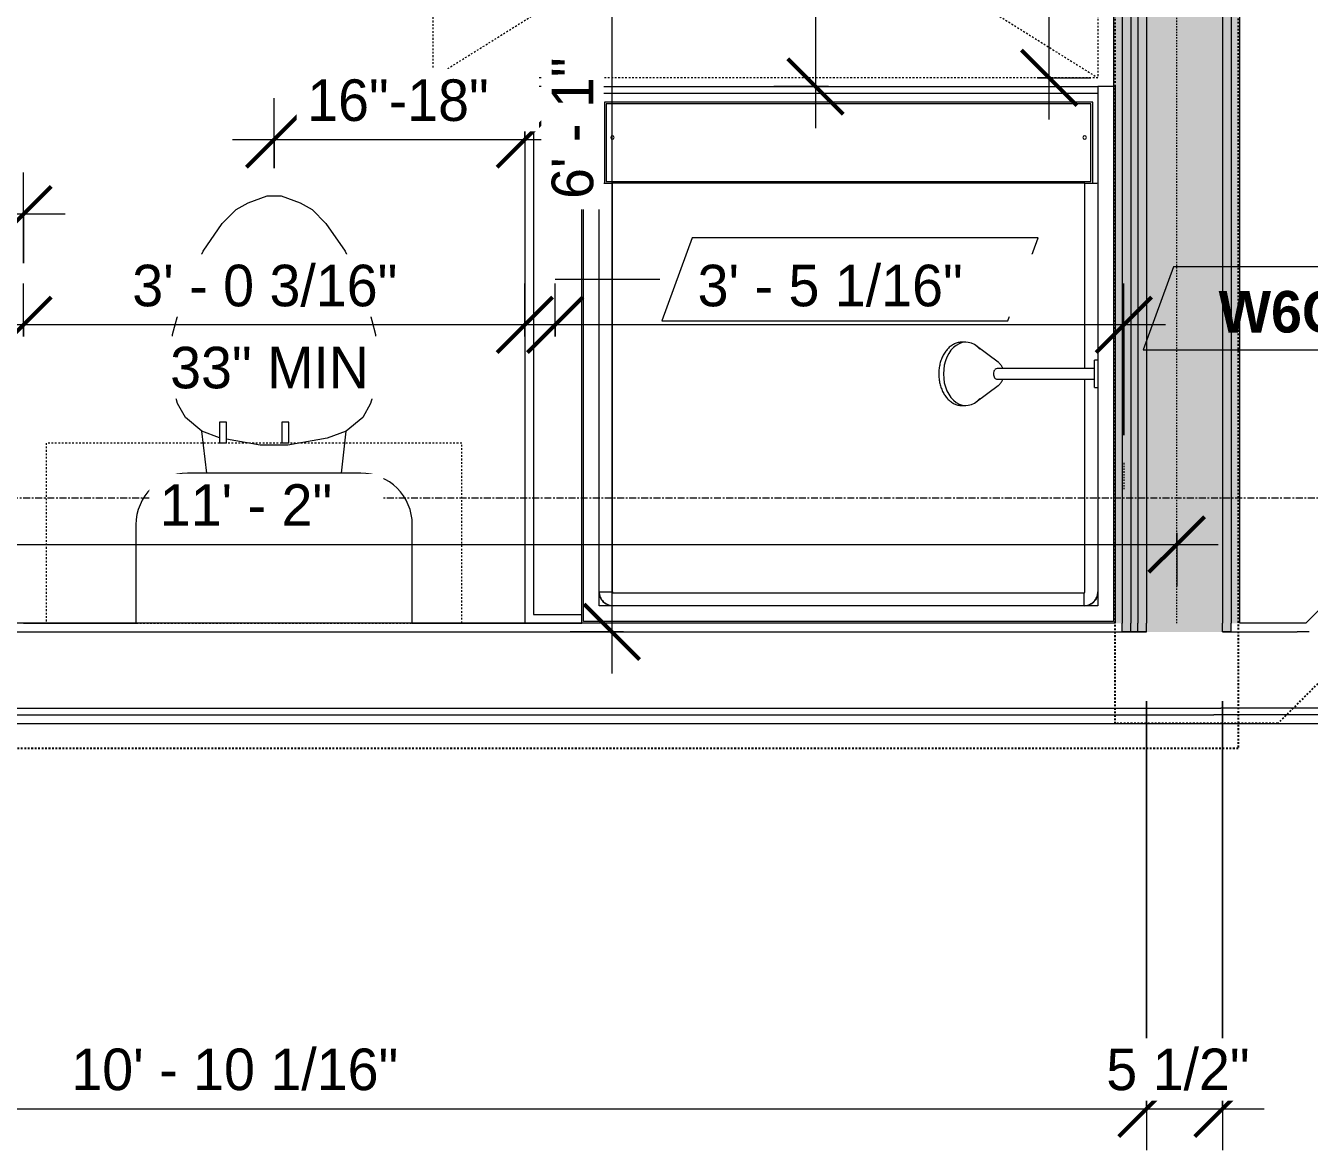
# Model space of a CAD drawing. Header units: inches. Extents: x -4058 to -1781, y 9814 to 12264.
# Drawn here: x -2596.2 to -2503.5, y 10420.1 to 10501.3 of the extents above; entities that cross this region are included whole.
import ezdxf

# ---------------------------------------------------------------- set-up
doc = ezdxf.new("R2010")
doc.units = ezdxf.units.IN
doc.header["$MEASUREMENT"] = 0
for name, pattern in [('Dash', [0.25, 0.125, -0.125]), ('Dash 3_32_', [0.1875, 0.09375, -0.09375]), ('Dash_2_', [0.25, 0.125, -0.125]), ('Grid Line 1_2_', [0.875, 0.5, -0.125, 0.125, -0.125])]:
    doc.linetypes.add(name, pattern=pattern)
for name, color, linetype, lineweight in [('0-1', 7, 'Continuous', 5), ('A-ANNO-DIMS', 211, 'Continuous', 9), ('A-ANNO-DIMS-32', 211, 'Continuous', 9), ('A-DETL-1', 90, 'Dash 3_32_', 9), ('A-FLOR-2', 192, 'Continuous', 9), ('A-GENM', 5, 'Continuous', 9), ('A-GENM-2', 147, 'Dash', 9), ('A-WALL-1', 7, 'Continuous', 9), ('A-WALL-2', 113, 'Continuous', 9), ('A-WALL-IDEN', 211, 'Continuous', 9), ('I-WALL-1', 1, 'Continuous', 18), ('I-WALL-2', 10, 'Continuous', 5), ('I-WALL-3', 7, 'Continuous', 9), ('P-SANR-FIXT', 6, 'Continuous', 9), ('Q-CASE', 31, 'Continuous', 9), ('Q-CASE-3', 31, 'Dash', 9), ('S-GRID-1', 1, 'Grid Line 1_2_', 9)]:
    doc.layers.add(name, color=color, linetype=linetype, lineweight=lineweight)
doc.layers.add('0-3', color=250, linetype='Dash_2_')
doc.styles.add('Century Gothic', font='ufonts.com_century-gothic.ttf', dxfattribs={"height": 3})
doc.styles.add('Century Gothic_B_1', font='GOTHICB.TTF', dxfattribs={"height": 3})
doc.dimstyles.new('MARKETING_DIMENSION', dxfattribs={"dimscale": 12, "dimtxt": 3.132505, "dimasz": 0.333333, "dimexe": 0.25, "dimexo": 0.166667, "dimgap": 0.041667, "dimtad": 1, "dimdec": 4, "dimrnd": 0.0625, "dimzin": 3, "dimdsep": 46, "dimlunit": 4, "dimtxsty": 'Century Gothic', "dimblk1": 'OBLIQUE', "dimblk2": 'OBLIQUE', "dimsah": 1, "dimcen": 0.09, "dimdle": 0.25, "dimazin": 0, "dimtfac": 1, "dimtdec": 4, "dimtix": 1, "dimtmove": 0, "dimatfit": 3, "dimfxl": 1, "dimtvp": 1, "dimtfill": 1, "dimfrac": 2, "dimtolj": 1, "dimtzin": 0, "dimarcsym": 2})
doc.dimstyles.new('THE_DIMENSION_STRING', dxfattribs={"dimscale": 12, "dimtxt": 3.132505, "dimasz": 0.333333, "dimexe": 0.25, "dimexo": 0.166667, "dimgap": 0.041667, "dimtad": 1, "dimdec": 4, "dimrnd": 0.0625, "dimzin": 3, "dimdsep": 46, "dimlunit": 4, "dimtxsty": 'Century Gothic', "dimblk1": 'OBLIQUE', "dimblk2": 'OBLIQUE', "dimsah": 1, "dimcen": 0.09, "dimdle": 0.25, "dimazin": 0, "dimtfac": 1, "dimtdec": 4, "dimtix": 1, "dimtmove": 0, "dimatfit": 3, "dimfxl": 1, "dimtvp": 1, "dimtfill": 1, "dimfrac": 2, "dimtolj": 1, "dimtzin": 0, "dimarcsym": 2})
doc.dimstyles.new('THE_DIMENSION_STRING_3', dxfattribs={"dimscale": 12, "dimtxt": 3.132505, "dimasz": 0.333333, "dimexe": 0.25, "dimexo": 0.166667, "dimgap": 0.041667, "dimtad": 1, "dimdec": 4, "dimrnd": 0.0625, "dimzin": 3, "dimdsep": 46, "dimlunit": 4, "dimtxsty": 'Century Gothic', "dimblk1": 'OBLIQUE', "dimblk2": 'OBLIQUE', "dimsah": 1, "dimcen": 0.09, "dimdle": 0.25, "dimazin": 0, "dimtfac": 1, "dimtdec": 4, "dimtix": 1, "dimtmove": 0, "dimatfit": 3, "dimfxl": 1, "dimtvp": 1, "dimtfill": 1, "dimfrac": 2, "dimtolj": 1, "dimtzin": 0, "dimarcsym": 2})
doc.dimstyles.new('THE_DIMENSION_STRING_4', dxfattribs={"dimscale": 12, "dimtxt": 3.132505, "dimasz": 0.333333, "dimexe": 0.25, "dimexo": 0.166667, "dimgap": 0.041667, "dimtad": 1, "dimdec": 4, "dimrnd": 0.0625, "dimzin": 3, "dimdsep": 46, "dimlunit": 4, "dimtxsty": 'Century Gothic', "dimblk1": 'OBLIQUE', "dimblk2": 'OBLIQUE', "dimsah": 1, "dimcen": 0.09, "dimdle": 0.25, "dimazin": 0, "dimtfac": 1, "dimtdec": 4, "dimtix": 1, "dimtmove": 0, "dimatfit": 3, "dimfxl": 1, "dimtvp": 1, "dimtfill": 1, "dimfrac": 2, "dimtolj": 1, "dimtzin": 0, "dimarcsym": 2})
doc.dimstyles.new('THE_DIMENSION_STRING_5', dxfattribs={"dimscale": 12, "dimtxt": 3.132505, "dimasz": 0.333333, "dimexe": 0.25, "dimexo": 0.166667, "dimgap": 0.041667, "dimtad": 1, "dimdec": 4, "dimrnd": 0.0625, "dimzin": 3, "dimdsep": 46, "dimlunit": 4, "dimtxsty": 'Century Gothic', "dimblk1": 'OBLIQUE', "dimblk2": 'OBLIQUE', "dimsah": 1, "dimcen": 0.09, "dimdle": 0.25, "dimazin": 0, "dimtfac": 1, "dimtdec": 4, "dimtix": 1, "dimtmove": 0, "dimatfit": 3, "dimfxl": 1, "dimtvp": 1, "dimtfill": 1, "dimfrac": 2, "dimtolj": 1, "dimtzin": 0, "dimarcsym": 2})

# ---------------------------------------------------------------- blocks, each defined once
blk = doc.blocks.new('CTR - 1st Phase - Common Walls_rvt-1-UNIT PLANS - 1ST FLOOR')
at = {"layer": 'I-WALL-1'}
blk.add_hatch(color=256, dxfattribs=at).paths.add_polyline_path([(-2509.186, 10458.164), (-2508.561, 10458.164), (-2508.561, 10539.602), (-2508.686, 10539.602), (-2508.686, 10578.102), (-2508.561, 10578.102), (-2508.561, 10618.852), (-2508.682, 10618.852), (-2508.682, 10678.852), (-2508.561, 10678.852), (-2508.561, 10814.489), (-2509.186, 10814.489), (-2509.186, 10463.601)], flags=0)
at = {"layer": 'I-WALL-2'}
for points in [[(-2517.561, 10458.164), (-2517.061, 10458.164), (-2517.061, 10814.489), (-2517.686, 10814.489), (-2517.686, 10496.914), (-2517.561, 10496.914), (-2517.561, 10458.286)], [(-2517.061, 10457.539), (-2516.436, 10457.539), (-2516.436, 10814.489), (-2517.061, 10814.489), (-2517.061, 10458.164)], [(-2515.936, 10457.539), (-2515.936, 10814.489), (-2516.436, 10814.489), (-2516.436, 10457.539)], [(-2515.311, 10457.539), (-2515.311, 10814.489), (-2515.936, 10814.489), (-2515.936, 10457.539)], [(-2515.311, 10457.539), (-2509.811, 10457.539), (-2509.811, 10814.489), (-2515.311, 10814.489), (-2515.311, 10458.164)], [(-2509.811, 10457.539), (-2509.186, 10457.539), (-2509.186, 10814.489), (-2509.811, 10814.489), (-2509.811, 10458.164)]]:
    blk.add_hatch(color=256, dxfattribs=at).paths.add_polyline_path(points, flags=0)
at = {"layer": 'A-WALL-1'}
for p, q in [((-2517.061, 10814.489), (-2517.061, 10458.164)), ((-2516.436, 10814.489), (-2516.436, 10458.164)), ((-2515.936, 10814.489), (-2515.936, 10458.164)), ((-2515.311, 10814.489), (-2515.311, 10458.164)), ((-2509.811, 10814.489), (-2509.811, 10458.164)), ((-2509.186, 10814.489), (-2509.186, 10458.164)), ((-2644.749, 10457.539), (-2517.061, 10457.539)), ((-2517.061, 10457.539), (-2517.061, 10458.164)), ((-2516.436, 10457.539), (-2517.061, 10457.539)), ((-2517.061, 10457.539), (-2516.436, 10457.539)), ((-2516.436, 10457.539), (-2516.436, 10458.164)), ((-2515.936, 10457.539), (-2516.436, 10457.539)), ((-2516.436, 10457.539), (-2515.936, 10457.539)), ((-2515.936, 10457.539), (-2515.936, 10458.164)), ((-2515.311, 10457.539), (-2515.936, 10457.539)), ((-2515.936, 10457.539), (-2515.311, 10457.539)), ((-2515.311, 10457.539), (-2515.311, 10458.164)), ((-2509.811, 10457.539), (-2509.811, 10458.164)), ((-2509.186, 10457.539), (-2509.811, 10457.539)), ((-2509.811, 10457.539), (-2509.186, 10457.539)), ((-2509.186, 10457.539), (-2509.186, 10458.164)), ((-2509.186, 10457.539), (-2504.434, 10457.539)), ((-2503.55, 10457.539), (-2504.434, 10457.539)), ((-2644.749, 10452.039), (-2509.934, 10452.039)), ((-2509.05, 10452.039), (-2509.934, 10452.039)), ((-2501.272, 10452.039), (-2509.05, 10452.039)), ((-2644.749, 10451.539), (-2510.434, 10451.539)), ((-2501.772, 10451.539), (-2510.434, 10451.539))]:
    blk.add_line(p, q, dxfattribs=at)
at = {"layer": 'I-WALL-3'}
for p, q in [((-2517.686, 10814.489), (-2517.686, 10496.914)), ((-2508.561, 10458.164), (-2508.561, 10539.602)), ((-2494.954, 10467.019), (-2503.809, 10458.164)), ((-2556.061, 10458.164), (-2644.749, 10458.164)), ((-2503.809, 10458.164), (-2508.561, 10458.164)), ((-2644.749, 10450.914), (-2511.059, 10450.914)), ((-2511.059, 10450.914), (-2501.689, 10450.914))]:
    blk.add_line(p, q, dxfattribs=at)
blk = doc.blocks.new('Toilet-Domestic-3D - Toilet-Domestic-3D-3234795-UNIT PLANS - 1ST FLOOR')
at = {"layer": 'P-SANR-FIXT'}
for p, q in [((-2.74, 11), (-1.874, 11.5)), ((-1.874, 11.5), (-0.5, 12)), ((-0.5, 12), (0.5, 12)), ((0.5, 12), (1.874, 11.5)), ((1.874, 11.5), (2.74, 11)), ((-3.74, 10), (-2.74, 11)), ((2.74, 11), (3.74, 10)), ((-5.127, 8), (-3.74, 10)), ((3.74, 10), (5.127, 8)), ((-6.06, 6), (-5.127, 8)), ((5.127, 8), (6.06, 6)), ((-6.788, 4), (-6.06, 6)), ((6.06, 6), (6.788, 4)), ((-7.326, 1.992), (-6.788, 4)), ((6.788, 4), (7.326, 1.992)), ((-7.5, 0), (-7.326, 1.992)), ((7.326, 1.992), (7.5, 0)), ((-7.413, -0.996), (-7.5, 0)), ((7.5, 0), (7.413, -0.996)), ((-7.236, -2), (-7.413, -0.996)), ((7.413, -0.996), (7.236, -2)), ((-6.968, -3), (-7.236, -2)), ((7.236, -2), (6.968, -3)), ((-6.401, -4), (-6.968, -3)), ((6.968, -3), (6.401, -4)), ((-5.209, -5), (-6.401, -4)), ((6.401, -4), (5.209, -5)), ((-3.938, -5.463), (-5.209, -5)), ((-4.862, -8.024), (-5.209, -5)), ((3.836, -5.5), (1, -6)), ((5.209, -5), (3.836, -5.5)), ((4.862, -8.024), (5.209, -5)), ((-1, -6), (-3.449, -5.568)), ((1, -6), (-1, -6)), ((6.25, -8.024), (-6.25, -8.024)), ((-9.976, -11.75), (-9.976, -18.856)), ((9.976, -18.856), (9.976, -11.75))]:
    blk.add_line(p, q, dxfattribs=at)
for centre, start, end in [((-6.25, -11.75), 90, 180), ((6.25, -11.75), 0, 90)]:
    blk.add_arc(centre, 3.726, start, end, dxfattribs=at)
blk = doc.blocks.new('ADA Clearances - 30_x48_-V46-UNIT PLANS - 1ST FLOOR')
at = {"layer": 'A-GENM-2'}
for p, q in [((15, 24), (-15, -24)), ((-15, 24), (15, -24)), ((-15, 17.375), (-15, 24)), ((-15, 24), (15, 24)), ((15, 24), (15, -24)), ((-15, -24), (-15, 13)), ((15, -24), (-15, -24))]:
    blk.add_line(p, q, dxfattribs=at)
blk = doc.blocks.new('300 Series Wall Hung Cabinet_326 - 30_-2909952-UNIT PLANS - 1ST FLOOR')
at = {"layer": 'Q-CASE'}
for p, q in [((-2.5, -13.188), (-2.012, -13.188)), ((-2.5, -13.188), (-2.5, -14.687)), ((-2.012, -14.687), (-2.012, -13.188)), ((2, -13.188), (2.488, -13.188)), ((2, -13.188), (2, -14.687)), ((2.488, -14.687), (2.488, -13.188)), ((-2.5, -14.687), (-2.012, -14.687)), ((2, -14.687), (2.488, -14.687))]:
    blk.add_line(p, q, dxfattribs=at)
at = {"layer": 'Q-CASE-3'}
for p, q in [((15, -0.188), (-15, -0.188)), ((-15, -0.188), (-15, -13.188)), ((15, -13.188), (15, -0.188)), ((-15, -13.188), (15, -13.188))]:
    blk.add_line(p, q, dxfattribs=at)
blk = doc.blocks.new('The Shower - The Shower-4199730-UNIT PLANS - 1ST FLOOR')
at = {"layer": 'P-SANR-FIXT'}
for p, q in [((0, 39.25), (0.125, 39.25)), ((0, 0.5), (0, 39.25)), ((1.25, 39.25), (0.125, 39.25)), ((0.125, 0.625), (0.125, 39.25)), ((1.25, 39.25), (37.25, 39.25)), ((1.25, 38.75), (1.25, 39.25)), ((1.25, 1.75), (1.25, 39.25)), ((37.25, 39.25), (37.25, 38.75)), ((38.375, 39.25), (37.25, 39.25)), ((37.25, 39.25), (37.25, 19.484)), ((38.375, 39.25), (38.5, 39.25)), ((38.375, 39.25), (38.375, 0.625)), ((38.5, 39.25), (38.5, 0.5)), ((37.25, 38.75), (1.25, 38.75)), ((1.625, 38.125), (1.625, 32.27)), ((36.875, 38.125), (1.625, 38.125)), ((36.75, 37.996), (1.75, 37.996)), ((1.75, 37.996), (1.75, 32.38)), ((36.75, 32.38), (36.75, 37.996)), ((36.875, 32.27), (36.875, 38.125)), ((1.75, 32.38), (36.75, 32.38)), ((2.2, 2.75), (2.2, 32.266)), ((36.3, 32.266), (2.2, 32.266)), ((36.3, 18.893), (36.3, 32.266)), ((36.3, 2.753), (36.3, 18.106)), ((37.25, 17.516), (37.25, 1.75)), ((1.28, 2.507), (1.302, 2.432)), ((1.368, 2.279), (1.38, 2.257)), ((1.397, 2.229), (1.415, 2.199)), ((1.51, 2.078), (1.578, 2.01)), ((1.699, 1.915), (1.731, 1.895)), ((2.253, 2.7), (36.25, 2.7)), ((36.772, 1.897), (36.801, 1.915)), ((36.922, 2.01), (36.99, 2.078)), ((37.085, 2.199), (37.105, 2.231)), ((37.121, 2.259), (37.132, 2.279)), ((37.198, 2.432), (37.22, 2.507)), ((37.25, 1.75), (1.25, 1.75)), ((1.932, 1.802), (2.007, 1.78)), ((2.253, 1.769), (36.25, 1.769)), ((36.25, 1.75), (36.25, 1.769)), ((36.493, 1.78), (36.568, 1.802)), ((38.5, 0.5), (0, 0.5)), ((38.375, 0.625), (0.125, 0.625))]:
    blk.add_line(p, q, dxfattribs=at)
for centre, radius, start, end in [((2.203, 35.563), 0.125, 0, 180), ((2.203, 35.563), 0.125, 180, 0), ((36.297, 35.563), 0.125, 0, 180), ((36.297, 35.563), 0.125, 180, 0), ((2.25, 2.75), 1, 180, 270), ((36.25, 2.75), 1, 270, 0)]:
    blk.add_arc(centre, radius, start, end, dxfattribs=at)
for centre, major_axis, start_param, end_param in [((2.2, 32.284), (-0.95, 0), 0, 1.570796), ((36.3, 32.284), (0.95, 0), 4.712389, 6.283185)]:
    blk.add_ellipse(centre, major_axis=major_axis, ratio=0.019505, start_param=start_param, end_param=end_param, dxfattribs=at)
for points, knots in [([(1.25, 2.769), (1.25, 2.767), (1.272, 2.764), (1.4, 2.758), (1.642, 2.754), (1.951, 2.752), (2.117, 2.752), (2.2, 2.753)], [-1, -1, -1, -1, -0.833333, -0.666667, -0.333333, -0.166667, 0, 0, 0, 0]), ([(1.25, 2.769), (1.25, 2.702), (1.263, 2.572), (1.34, 2.32), (1.525, 2.042), (1.804, 1.857), (2.056, 1.781), (2.186, 1.769), (2.253, 1.769)], [-1, -1, -1, -1, -0.874768, -0.749536, -0.499072, -0.248608, -0.123376, 0.001856, 0.001856, 0.001856, 0.001856]), ([(1.589, 2), (1.545, 2.038), (1.47, 2.117), (1.409, 2.206), (1.385, 2.249)], [0.4597287, 0.4597287, 0.4597287, 0.4597287, 0.5714286, 0.666048, 0.666048, 0.666048, 0.666048]), ([(2.25, 1.75), (2.174, 1.75), (2.026, 1.767), (1.86, 1.825), (1.773, 1.871), (1.752, 1.883)], [0, 0, 0, 0, 0.1428571, 0.2857143, 0.332096, 0.332096, 0.332096, 0.332096]), ([(2.2, 2.753), (2.2, 2.742), (2.201, 2.74), (2.203, 2.731), (2.207, 2.724), (2.212, 2.717), (2.218, 2.711), (2.226, 2.705), (2.235, 2.702), (2.242, 2.7), (2.248, 2.7), (2.253, 2.7)], [-1, -1, -1, -1, -0.833333, -0.75, -0.666667, -0.583333, -0.416667, -0.291667, -0.208333, -0.083333, 0, 0, 0, 0]), ([(36.247, 2.7), (36.258, 2.7), (36.26, 2.701), (36.268, 2.703), (36.276, 2.707), (36.283, 2.712), (36.289, 2.718), (36.294, 2.726), (36.298, 2.735), (36.3, 2.741), (36.3, 2.748), (36.3, 2.753)], [-1, -1, -1, -1, -0.833333, -0.75, -0.666667, -0.583333, -0.416667, -0.291667, -0.208333, -0.083333, 0, 0, 0, 0]), ([(36.25, 1.796), (36.25, 1.816), (36.25, 1.907), (36.249, 2.145), (36.248, 2.452), (36.248, 2.617), (36.247, 2.7)], [-0.8333333, -0.8333333, -0.8333333, -0.8333333, -0.6666667, -0.3333333, -0.1666667, 0, 0, 0, 0]), ([(36.25, 1.769), (36.317, 1.769), (36.447, 1.782), (36.699, 1.858), (36.977, 2.044), (37.162, 2.322), (37.238, 2.575), (37.25, 2.705), (37.25, 2.771)], [-1, -1, -1, -1, -0.874768, -0.749536, -0.499072, -0.248608, -0.123376, 0.001856, 0.001856, 0.001856, 0.001856]), ([(36.75, 1.884), (36.696, 1.853), (36.588, 1.803), (36.419, 1.76), (36.307, 1.75), (36.25, 1.75)], [0.6665409, 0.6665409, 0.6665409, 0.6665409, 0.7857143, 0.8928571, 1, 1, 1, 1]), ([(37.014, 2.105), (36.972, 2.055), (36.889, 1.974), (36.794, 1.909), (36.751, 1.885)], [0.4462442, 0.4462442, 0.4462442, 0.4462442, 0.5714286, 0.666048, 0.666048, 0.666048, 0.666048]), ([(37.193, 2.416), (37.181, 2.382), (37.157, 2.326), (37.129, 2.273), (37.117, 2.252)], [0.2167295, 0.2167295, 0.2167295, 0.2167295, 0.2857143, 0.332096, 0.332096, 0.332096, 0.332096])]:
    blk.add_open_spline(points, degree=3, knots=knots, dxfattribs=at)
for points in [[(1.251, 2.707), (1.25, 2.721), (1.25, 2.735), (1.25, 2.75)], [(1.384, 2.25), (1.371, 2.272), (1.359, 2.295), (1.348, 2.319)], [(1.75, 1.884), (1.707, 1.909), (1.665, 1.937), (1.627, 1.968)], [(37.116, 2.25), (37.095, 2.214), (37.072, 2.179), (37.047, 2.146)], [(37.25, 2.75), (37.25, 2.724), (37.249, 2.698), (37.247, 2.673)]]:
    blk.add_open_spline(points, degree=3, dxfattribs=at)
blk = doc.blocks.new('Shower Head - Shower Head-V141-UNIT PLANS - 1ST FLOOR')
at = {"layer": 'P-SANR-FIXT'}
for p, q in [((-0.984, 0), (-0.984, -0.255)), ((-0.984, 0), (0.984, 0)), ((0.984, -0.255), (-0.984, -0.255)), ((-0.394, -0.255), (-0.394, -1.002)), ((0.394, -1.002), (0.394, -0.255)), ((0.984, -0.255), (0.984, 0)), ((-0.394, -6.013), (-0.394, -7.265)), ((0.394, -7.265), (0.394, -6.013)), ((-0.837, -7.194), (-2.021, -8.783)), ((2.021, -8.783), (0.837, -7.194)), ((-2.285, -9.536), (-2.285, -9.815)), ((2.285, -9.815), (2.285, -9.536))]:
    blk.add_line(p, q, dxfattribs=at)
at = {"layer": 'P-SANR-FIXT', "flags": 128}
for points in [[(-0.394, -1.002), (-0.394, -1.285), (-0.394, -1.568), (-0.394, -1.85), (-0.394, -2.131), (-0.394, -2.41), (-0.394, -2.686), (-0.394, -2.96), (-0.394, -3.231), (-0.394, -3.498), (-0.394, -3.761), (-0.394, -4.02), (-0.394, -4.274), (-0.394, -4.523), (-0.394, -4.766), (-0.394, -5.003), (-0.394, -5.234), (-0.394, -5.458), (-0.394, -5.674), (-0.394, -5.884), (-0.394, -6.013)], [(0.394, -6.013), (0.394, -5.808), (0.394, -5.596), (0.394, -5.377), (0.394, -5.15), (0.394, -4.917), (0.394, -4.678), (0.394, -4.433), (0.394, -4.182), (0.394, -3.926), (0.394, -3.666), (0.394, -3.401), (0.394, -3.132), (0.394, -2.86), (0.394, -2.585), (0.394, -2.308), (0.394, -2.028), (0.394, -1.747), (0.394, -1.465), (0.394, -1.182), (0.394, -1.002)], [(-0.394, -6.871), (-0.426, -6.883), (-0.458, -6.897), (-0.489, -6.911), (-0.521, -6.927), (-0.552, -6.944), (-0.582, -6.963), (-0.613, -6.982), (-0.643, -7.003), (-0.672, -7.025), (-0.701, -7.049), (-0.729, -7.074), (-0.756, -7.101), (-0.783, -7.129), (-0.809, -7.159), (-0.834, -7.19), (-0.837, -7.194)], [(0.837, -7.194), (0.813, -7.163), (0.787, -7.133), (0.76, -7.105), (0.733, -7.078), (0.705, -7.052), (0.676, -7.029), (0.647, -7.006), (0.617, -6.985), (0.587, -6.965), (0.556, -6.947), (0.525, -6.93), (0.494, -6.914), (0.462, -6.899), (0.43, -6.885), (0.398, -6.873)], [(-2.285, -9.815), (-2.283, -9.885), (-2.277, -9.955), (-2.267, -10.024), (-2.253, -10.094), (-2.236, -10.162), (-2.214, -10.23), (-2.189, -10.297), (-2.16, -10.362), (-2.128, -10.427), (-2.092, -10.49), (-2.053, -10.552), (-2.011, -10.613), (-1.965, -10.672), (-1.916, -10.729), (-1.865, -10.785), (-1.81, -10.839), (-1.753, -10.891), (-1.693, -10.941), (-1.631, -10.99), (-1.566, -11.036), (-1.499, -11.08), (-1.43, -11.122), (-1.358, -11.163), (-1.285, -11.2), (-1.21, -11.236), (-1.132, -11.27), (-1.054, -11.301), (-0.973, -11.33), (-0.892, -11.356), (-0.809, -11.38), (-0.725, -11.402), (-0.639, -11.422), (-0.553, -11.438), (-0.466, -11.453), (-0.379, -11.465), (-0.291, -11.474), (-0.202, -11.481), (-0.113, -11.486), (-0.024, -11.488), (0, -11.488)], [(0, -11.488), (0.089, -11.487), (0.178, -11.483), (0.267, -11.476), (0.355, -11.468), (0.443, -11.456), (0.53, -11.443), (0.616, -11.426), (0.702, -11.408), (0.786, -11.387), (0.869, -11.363), (0.952, -11.337), (1.032, -11.309), (1.111, -11.278), (1.189, -11.245), (1.265, -11.21), (1.339, -11.173), (1.411, -11.133), (1.481, -11.092), (1.548, -11.048), (1.614, -11.002), (1.677, -10.955), (1.737, -10.905), (1.795, -10.853), (1.85, -10.8), (1.903, -10.745), (1.952, -10.688), (1.999, -10.629), (2.042, -10.569), (2.082, -10.507), (2.119, -10.444), (2.152, -10.38), (2.182, -10.315), (2.208, -10.248), (2.23, -10.18), (2.249, -10.112), (2.264, -10.043), (2.275, -9.974), (2.282, -9.904), (2.285, -9.833), (2.285, -9.815)]]:
    blk.add_lwpolyline(points, dxfattribs=at)
at = {"layer": 'P-SANR-FIXT'}
for centre, major_axis, start_param, end_param in [((0, -7.265), (0.394, 0), 3.141593, 3.765945), ((0, -7.265), (-0.394, 0), 1.570796, 3.141593), ((0, -7.265), (0.394, 0), 3.844583, 4.712389), ((0, -9.536), (2.285, 0), 2.468394, 4.712389), ((0, -9.536), (-2.285, 0), 1.570796, 3.814791)]:
    blk.add_ellipse(centre, major_axis=major_axis, ratio=0.707107, start_param=start_param, end_param=end_param, dxfattribs=at)
blk = doc.blocks.new('DIMBLOCK63-UNIT PLANS - 1ST FLOOR')
at = {"layer": 'A-ANNO-DIMS-32'}
for p, q in [((-2644.374, 10484.164), (-2644.374, 10490.698)), ((-2596.374, 10484.164), (-2596.374, 10490.698)), ((-2593.374, 10487.698), (-2647.374, 10487.698)), ((-2644.374, 10487.698), (-2644.374, 10484.164)), ((-2596.374, 10487.698), (-2596.374, 10484.164))]:
    blk.add_line(p, q, dxfattribs=at)
at = {"layer": 'A-ANNO-DIMS-32', "lineweight": 50}
for p, q in [((-2644.374, 10487.698), (-2642.374, 10489.698)), ((-2596.374, 10487.698), (-2594.374, 10489.698)), ((-2644.374, 10487.698), (-2646.374, 10485.698)), ((-2596.374, 10487.698), (-2598.374, 10485.698))]:
    blk.add_line(p, q, dxfattribs=at)
at = {"layer": 'A-ANNO-DIMS-32', "color": 0, "insert": (-2625.619, 10492.043), "char_height": 3, "width": 12.58969, "attachment_point": 1, "line_spacing_factor": 0.984502, "style": 'Century Gothic', "bg_fill": 3, "box_fill_scale": 1.25, "bg_fill_color": 256, "bg_fill_true_color": 13158600, "bg_fill_transparency": 0}
blk.add_mtext('4\' - 0"', dxfattribs=at)
blk = doc.blocks.new('_Oblique')
at = {"color": 0, "linetype": 'ByBlock', "lineweight": -2}
blk.add_line((-0.5, -0.5), (0.5, 0.5), dxfattribs=at)
blk = doc.blocks.new('DIMBLOCK280-UNIT PLANS - 1ST FLOOR')
at = {"layer": 'A-ANNO-DIMS-32'}
for p, q in [((-2596.374, 10478.869), (-2596.374, 10482.698)), ((-2560.186, 10478.869), (-2560.186, 10482.698)), ((-2557.186, 10479.698), (-2599.374, 10479.698)), ((-2596.374, 10479.698), (-2596.374, 10478.869)), ((-2560.186, 10479.698), (-2560.186, 10478.869))]:
    blk.add_line(p, q, dxfattribs=at)
at = {"layer": 'A-ANNO-DIMS-32', "lineweight": 50}
for p, q in [((-2596.374, 10479.698), (-2594.374, 10481.698)), ((-2560.186, 10479.698), (-2558.186, 10481.698)), ((-2596.374, 10479.698), (-2598.374, 10477.698)), ((-2560.186, 10479.698), (-2562.186, 10477.698))]:
    blk.add_line(p, q, dxfattribs=at)
at = {"layer": 'A-ANNO-DIMS-32', "color": 0, "char_height": 3, "attachment_point": 1, "line_spacing_factor": 0.984502, "style": 'Century Gothic', "bg_fill": 3, "box_fill_scale": 1.25, "bg_fill_color": 256, "bg_fill_true_color": 13158600, "bg_fill_transparency": 0}
for s, insert, width in [('3\' - 0 3/16"', (-2588.523, 10484.043), 24.5827), ('33" MIN', (-2585.788, 10478.12), 18.01936)]:
    blk.add_mtext(s, dxfattribs=dict(at, insert=insert, width=width))
blk = doc.blocks.new('Wall Tag - Arch Wall-3956453-UNIT PLANS - 1ST FLOOR')
at = {"layer": 'A-WALL-IDEN'}
for p, q in [((-0.3561, 0.0937), (-0.4244, -0.0937)), ((0.4244, 0.0937), (-0.3561, 0.0937)), ((0.3561, -0.0937), (0.4244, 0.0937)), ((-0.4244, -0.0937), (0.3561, -0.0937))]:
    blk.add_line(p, q, dxfattribs=at)
blk = doc.blocks.new('DIMBLOCK754-UNIT PLANS - 1ST FLOOR')
at = {"layer": 'A-ANNO-DIMS-32'}
for p, q in [((-2539.199, 10533.539), (-2539.199, 10493.914)), ((-2538.37, 10530.539), (-2542.199, 10530.539)), ((-2539.199, 10530.539), (-2538.37, 10530.539)), ((-2538.249, 10496.914), (-2542.199, 10496.914)), ((-2539.199, 10496.914), (-2538.249, 10496.914))]:
    blk.add_line(p, q, dxfattribs=at)
at = {"layer": 'A-ANNO-DIMS-32', "lineweight": 50}
for p, q in [((-2539.199, 10530.539), (-2541.199, 10532.539)), ((-2539.199, 10530.539), (-2537.199, 10528.539)), ((-2539.199, 10496.914), (-2541.199, 10498.914)), ((-2539.199, 10496.914), (-2537.199, 10494.914))]:
    blk.add_line(p, q, dxfattribs=at)
at = {"layer": 'A-ANNO-DIMS-32', "color": 0, "insert": (-2543.544, 10504.653), "char_height": 3, "width": 21.77837, "attachment_point": 1, "rotation": 90, "line_spacing_factor": 0.984502, "style": 'Century Gothic', "bg_fill": 3, "box_fill_scale": 1.25, "bg_fill_color": 256, "bg_fill_true_color": 13158600, "bg_fill_transparency": 0}
blk.add_mtext('2\' - 9 5/8"', dxfattribs=at)
blk = doc.blocks.new('DIMBLOCK959-UNIT PLANS - 1ST FLOOR')
at = {"layer": 'A-ANNO-DIMS-32'}
for p, q in [((-2645.374, 10452.539), (-2645.374, 10420.108)), ((-2645.374, 10423.108), (-2645.374, 10452.539)), ((-2515.311, 10452.539), (-2515.311, 10420.108)), ((-2515.311, 10423.108), (-2515.311, 10452.539)), ((-2645.374, 10423.108), (-2515.311, 10423.108))]:
    blk.add_line(p, q, dxfattribs=at)
at = {"layer": 'A-ANNO-DIMS-32', "lineweight": 50}
for p, q in [((-2645.374, 10423.108), (-2643.374, 10425.108)), ((-2515.311, 10423.108), (-2513.311, 10425.108)), ((-2645.374, 10423.108), (-2647.374, 10421.108)), ((-2515.311, 10423.108), (-2517.311, 10421.108))]:
    blk.add_line(p, q, dxfattribs=at)
at = {"layer": 'A-ANNO-DIMS-32', "color": 0, "insert": (-2592.922, 10427.454), "char_height": 3, "width": 30.19138, "attachment_point": 1, "line_spacing_factor": 0.984502, "style": 'Century Gothic', "bg_fill": 3, "box_fill_scale": 1.25, "bg_fill_color": 256, "bg_fill_true_color": 13158600, "bg_fill_transparency": 0}
blk.add_mtext('10\' - 10 1/16"', dxfattribs=at)
blk = doc.blocks.new('DIMBLOCK960-UNIT PLANS - 1ST FLOOR')
at = {"layer": 'A-ANNO-DIMS-32'}
for p, q in [((-2515.311, 10452.539), (-2515.311, 10420.108)), ((-2515.311, 10423.108), (-2515.311, 10452.539)), ((-2509.811, 10452.539), (-2509.811, 10420.108)), ((-2509.811, 10423.108), (-2509.811, 10452.539)), ((-2515.311, 10423.108), (-2506.811, 10423.108))]:
    blk.add_line(p, q, dxfattribs=at)
at = {"layer": 'A-ANNO-DIMS-32', "lineweight": 50}
for p, q in [((-2515.311, 10423.108), (-2513.311, 10425.108)), ((-2509.811, 10423.108), (-2507.811, 10425.108)), ((-2515.311, 10423.108), (-2517.311, 10421.108)), ((-2509.811, 10423.108), (-2511.811, 10421.108))]:
    blk.add_line(p, q, dxfattribs=at)
at = {"layer": 'A-ANNO-DIMS-32', "color": 0, "insert": (-2518.205, 10427.454), "char_height": 3, "width": 13.54435, "attachment_point": 1, "line_spacing_factor": 0.984502, "style": 'Century Gothic', "bg_fill": 3, "box_fill_scale": 1.25, "bg_fill_color": 256, "bg_fill_true_color": 13158600, "bg_fill_transparency": 0}
blk.add_mtext('5 1/2"', dxfattribs=at)
blk = doc.blocks.new('DIMBLOCK1238-UNIT PLANS - 1ST FLOOR')
at = {"layer": 'A-ANNO-DIMS-32'}
for p, q in [((-2578.28, 10491.02), (-2578.28, 10496.077)), ((-2560.186, 10493.906), (-2560.186, 10490.077)), ((-2560.186, 10493.077), (-2560.186, 10493.906)), ((-2581.28, 10493.077), (-2557.186, 10493.077)), ((-2578.28, 10493.077), (-2578.28, 10491.02))]:
    blk.add_line(p, q, dxfattribs=at)
at = {"layer": 'A-ANNO-DIMS-32', "lineweight": 50}
for p, q in [((-2578.28, 10493.077), (-2576.28, 10495.077)), ((-2560.186, 10493.077), (-2558.186, 10495.077)), ((-2578.28, 10493.077), (-2580.28, 10491.077)), ((-2560.186, 10493.077), (-2562.186, 10491.077))]:
    blk.add_line(p, q, dxfattribs=at)
at = {"layer": 'A-ANNO-DIMS-32', "color": 0, "insert": (-2575.896, 10497.423), "char_height": 3, "width": 15.99069, "attachment_point": 1, "line_spacing_factor": 0.984502, "style": 'Century Gothic', "bg_fill": 3, "box_fill_scale": 1.25, "bg_fill_color": 256, "bg_fill_true_color": 13158600, "bg_fill_transparency": 0}
blk.add_mtext('16"-18"', dxfattribs=at)
blk = doc.blocks.new('DIMBLOCK1239-UNIT PLANS - 1ST FLOOR')
at = {"layer": 'A-ANNO-DIMS-32'}
for p, q in [((-2557.999, 10478.869), (-2557.999, 10482.698)), ((-2516.936, 10471.731), (-2516.936, 10482.698)), ((-2513.936, 10479.698), (-2560.999, 10479.698)), ((-2557.999, 10479.698), (-2557.999, 10478.869)), ((-2516.936, 10479.698), (-2516.936, 10471.731))]:
    blk.add_line(p, q, dxfattribs=at)
at = {"layer": 'A-ANNO-DIMS-32', "lineweight": 50}
for p, q in [((-2557.999, 10479.698), (-2555.999, 10481.698)), ((-2516.936, 10479.698), (-2514.936, 10481.698)), ((-2557.999, 10479.698), (-2559.999, 10477.698)), ((-2516.936, 10479.698), (-2518.936, 10477.698))]:
    blk.add_line(p, q, dxfattribs=at)
at = {"layer": 'A-ANNO-DIMS-32', "color": 0, "insert": (-2547.71, 10484.043), "char_height": 3, "width": 24.5827, "attachment_point": 1, "line_spacing_factor": 0.984502, "style": 'Century Gothic', "bg_fill": 3, "box_fill_scale": 1.25, "bg_fill_color": 256, "bg_fill_true_color": 13158600, "bg_fill_transparency": 0}
blk.add_mtext('3\' - 5 1/16"', dxfattribs=at)
blk = doc.blocks.new('DIMBLOCK1268-UNIT PLANS - 1ST FLOOR')
at = {"layer": 'A-ANNO-DIMS-32'}
for p, q in [((-2522.334, 10494.539), (-2522.334, 10530.539)), ((-2523.163, 10527.539), (-2519.334, 10527.539)), ((-2522.334, 10527.539), (-2523.163, 10527.539)), ((-2523.163, 10497.539), (-2519.334, 10497.539)), ((-2522.334, 10497.539), (-2523.163, 10497.539))]:
    blk.add_line(p, q, dxfattribs=at)
at = {"layer": 'A-ANNO-DIMS-32', "lineweight": 50}
for p, q in [((-2522.334, 10527.539), (-2524.334, 10529.539)), ((-2522.334, 10527.539), (-2520.334, 10525.539)), ((-2522.334, 10497.539), (-2524.334, 10499.539)), ((-2522.334, 10497.539), (-2520.334, 10495.539))]:
    blk.add_line(p, q, dxfattribs=at)
at = {"layer": 'A-ANNO-DIMS-32', "color": 0, "char_height": 3, "attachment_point": 1, "rotation": 90, "line_spacing_factor": 0.984502, "style": 'Century Gothic', "bg_fill": 3, "box_fill_scale": 1.25, "bg_fill_color": 256, "bg_fill_true_color": 13158600, "bg_fill_transparency": 0}
for s, insert, width in [('2\' - 6"', (-2526.679, 10507.294), 12.58969), ('MIN.', (-2520.757, 10508.015), 10.85935)]:
    blk.add_mtext(s, dxfattribs=dict(at, insert=insert, width=width))
blk = doc.blocks.new('DIMBLOCK1324-UNIT PLANS - 1ST FLOOR')
at = {"layer": 'A-ANNO-DIMS-32', "lineweight": 50}
for p, q in [((-2553.899, 10530.539), (-2555.899, 10532.539)), ((-2553.899, 10530.539), (-2551.899, 10528.539)), ((-2553.899, 10457.539), (-2555.899, 10459.539)), ((-2553.899, 10457.539), (-2551.899, 10455.539))]:
    blk.add_line(p, q, dxfattribs=at)
at = {"layer": 'A-ANNO-DIMS-32'}
for p, q in [((-2553.071, 10530.539), (-2556.899, 10530.539)), ((-2553.899, 10530.539), (-2553.899, 10454.539)), ((-2553.899, 10530.539), (-2553.071, 10530.539)), ((-2553.071, 10457.539), (-2556.899, 10457.539)), ((-2553.899, 10457.539), (-2553.071, 10457.539))]:
    blk.add_line(p, q, dxfattribs=at)
at = {"layer": 'A-ANNO-DIMS-32', "color": 0, "insert": (-2558.245, 10488.794), "char_height": 3, "width": 12.58969, "attachment_point": 1, "rotation": 90, "line_spacing_factor": 0.984502, "style": 'Century Gothic', "bg_fill": 3, "box_fill_scale": 1.25, "bg_fill_color": 256, "bg_fill_true_color": 13158600, "bg_fill_transparency": 0}
blk.add_mtext('6\' - 1"', dxfattribs=at)
blk = doc.blocks.new('DIMBLOCK1367-UNIT PLANS - 1ST FLOOR')
at = {"layer": 'A-ANNO-DIMS-32'}
for p, q in [((-2647.124, 10473.544), (-2647.124, 10460.848)), ((-2647.124, 10463.848), (-2647.124, 10473.544)), ((-2513.124, 10464.677), (-2513.124, 10460.848)), ((-2513.124, 10463.848), (-2513.124, 10464.677)), ((-2650.124, 10463.848), (-2510.124, 10463.848))]:
    blk.add_line(p, q, dxfattribs=at)
at = {"layer": 'A-ANNO-DIMS-32', "lineweight": 50}
for p, q in [((-2647.124, 10463.848), (-2645.124, 10465.848)), ((-2513.124, 10463.848), (-2511.124, 10465.848)), ((-2647.124, 10463.848), (-2649.124, 10461.848)), ((-2513.124, 10463.848), (-2515.124, 10461.848))]:
    blk.add_line(p, q, dxfattribs=at)
at = {"layer": 'A-ANNO-DIMS-32', "color": 0, "insert": (-2586.538, 10468.194), "char_height": 3, "width": 15.39402, "attachment_point": 1, "line_spacing_factor": 0.984502, "style": 'Century Gothic', "bg_fill": 3, "box_fill_scale": 1.25, "bg_fill_color": 256, "bg_fill_true_color": 13158600, "bg_fill_transparency": 0}
blk.add_mtext('11\' - 2"', dxfattribs=at)

msp = doc.modelspace()

# ---------------------------------------------------------------- linework, layer by layer
at = {"layer": '0-3'}
for p, q in [((-2517.56124, 10450.9144), (-2517.56124, 10940.72109)), ((-2508.68624, 10812.07518), (-2508.68624, 10449.11493)), ((-2492.33811, 10464.40299), (-2505.8267, 10450.9144)), ((-2505.8267, 10450.9144), (-2517.56124, 10450.9144)), ((-2508.68624, 10449.11493), (-2719.04054, 10449.11493))]:
    msp.add_line(p, q, dxfattribs=at)
at = {"layer": 'A-DETL-1'}
for p, q in [((-2513.12374, 10458.1644), (-2513.12374, 10812.1644)), ((-2543.74874, 10496.9144), (-2540.24874, 10496.9144)), ((-2516.93624, 10469.73149), (-2516.93624, 10467.73149)), ((-2646.76194, 10457.5394), (-2519.08929, 10457.5394))]:
    msp.add_line(p, q, dxfattribs=at)
at = {"layer": 'A-FLOR-2'}
for p, q in [((-2596.37374, 10458.16899), (-2588.25621, 10458.16899)), ((-2568.30377, 10458.16899), (-2560.18624, 10458.16899))]:
    msp.add_line(p, q, dxfattribs=at)
at = {"layer": 'A-WALL-2'}
for p, q in [((-2555.81124, 10497.5394), (-2560.18624, 10497.5394)), ((-2560.18624, 10497.5394), (-2560.18624, 10458.1644)), ((-2556.06124, 10497.5394), (-2556.06124, 10496.9144)), ((-2555.81124, 10496.9144), (-2555.81124, 10497.5394)), ((-2556.06124, 10496.9144), (-2559.56124, 10496.9144)), ((-2559.56124, 10496.9144), (-2559.56124, 10458.7894)), ((-2559.56124, 10458.7894), (-2556.06124, 10458.7894)), ((-2560.18624, 10458.1644), (-2556.06124, 10458.1644))]:
    msp.add_line(p, q, dxfattribs=at)
at = {"layer": 'S-GRID-1'}
msp.add_line((-1781.27288, 10467.1894), (-4041.7795, 10467.1894), dxfattribs=at)

# ---------------------------------------------------------------- block references
at = {"layer": '0-1'}
msp.add_blockref('CTR - 1st Phase - Common Walls_rvt-1-UNIT PLANS - 1ST FLOOR', (0, 0), dxfattribs=at)
at = {"layer": 'A-GENM', "rotation": 89.99999999988982}
msp.add_blockref('ADA Clearances - 30_x48_-V46-UNIT PLANS - 1ST FLOOR', (-2542.81124, 10512.5394), dxfattribs=at)
at = {"layer": 'A-WALL-IDEN', "xscale": 31.99999999999999, "yscale": 31.99999999999999, "zscale": 31.99999999999999}
for p in [(-2536.70948, 10482.99814), (-2501.96364, 10480.90093)]:
    msp.add_blockref('Wall Tag - Arch Wall-3956453-UNIT PLANS - 1ST FLOOR', p, dxfattribs=at)
at = {"layer": 'P-SANR-FIXT'}
for name, p in [('The Shower - The Shower-4199730-UNIT PLANS - 1ST FLOOR', (-2556.06124, 10457.6644)), ('Toilet-Domestic-3D - Toilet-Domestic-3D-3234795-UNIT PLANS - 1ST FLOOR', (-2578.27999, 10477.02021))]:
    msp.add_blockref(name, p, dxfattribs=at)
at = {"layer": 'P-SANR-FIXT', "rotation": 270.0000000000916}
msp.add_blockref('Shower Head - Shower Head-V141-UNIT PLANS - 1ST FLOOR', (-2518.81124, 10476.1644), dxfattribs=at)
at = {"layer": 'Q-CASE', "rotation": 180}
msp.add_blockref('300 Series Wall Hung Cabinet_326 - 30_-2909952-UNIT PLANS - 1ST FLOOR', (-2579.72944, 10457.98149), dxfattribs=at)

# ---------------------------------------------------------------- texts
at = {"layer": 'A-WALL-IDEN', "char_height": 3, "attachment_point": 1, "style": 'Century Gothic_B_1'}
for s, insert, width in [('W4DØF', (-2544.17737, 10484.24568), 17.978), ('W6C.5D', (-2510.09924, 10482.14846), 19.594)]:
    msp.add_mtext(s, dxfattribs=dict(at, insert=insert, width=width))

# ---------------------------------------------------------------- next in the draw order: dimensions: what is measured, and where the dimension line sits
at = {"layer": 'A-ANNO-DIMS'}
dim = msp.add_linear_dim(base=(-2539.1986, 10496.9144), p1=(-2536.37017, 10530.5394), p2=(-2540.24874, 10496.9144), angle=90, dimstyle='THE_DIMENSION_STRING_3', override={"dimpost": '<>', "dimfxl": 33.847953}, dxfattribs=at)
dim.commit()
dim.dimension.update_dxf_attribs({"geometry": 'DIMBLOCK754-UNIT PLANS - 1ST FLOOR', "text_midpoint": (-2541.44027, 10513.7269)})
dim = msp.add_linear_dim(base=(-2522.33418, 10527.5394), p1=(-2525.16261, 10497.5394), p2=(-2525.16261, 10527.5394), angle=90, text='<>\\XMIN.', dimstyle='THE_DIMENSION_STRING_5', override={"dimpost": '<>', "dimfxl": 30}, dxfattribs=at)
dim.commit()
dim.dimension.update_dxf_attribs({"geometry": 'DIMBLOCK1268-UNIT PLANS - 1ST FLOOR', "text_midpoint": (-2522.33418, 10512.5394)})
dim = msp.add_linear_dim(base=(-2560.18624, 10493.07729), p1=(-2578.27999, 10489.02021), p2=(-2560.18624, 10495.90572), text='16"-18"', dimstyle='THE_DIMENSION_STRING_5', override={"dimpost": '<>', "dimfxl": 19.359598}, dxfattribs=at)
dim.commit()
dim.dimension.update_dxf_attribs({"geometry": 'DIMBLOCK1238-UNIT PLANS - 1ST FLOOR', "text_midpoint": (-2569.23311, 10495.15275)})
for base, p1, p2, dimstyle, override, picture, middle in [((-2644.37374, 10487.69761), (-2596.37374, 10482.1644), (-2644.37374, 10482.1644), 'THE_DIMENSION_STRING', {"dimpost": '<>', "dimfxl": 48}, 'DIMBLOCK63-UNIT PLANS - 1ST FLOOR', (-2620.37374, 10489.77307)), ((-2515.31124, 10423.10829), (-2645.37374, 10454.5394), (-2515.31124, 10454.5394), 'THE_DIMENSION_STRING_4', {"dimpost": '<>', "dimfxl": 130.0625}, 'DIMBLOCK959-UNIT PLANS - 1ST FLOOR', (-2580.34249, 10425.34996))]:
    dim = msp.add_linear_dim(base=base, p1=p1, p2=p2, dimstyle=dimstyle, override=override, dxfattribs=at)
    dim.commit()
    dim.dimension.update_dxf_attribs({"geometry": picture, "text_midpoint": middle})

# ---------------------------------------------------------------- next in the draw order: dimensions: what is measured, and where the dimension line sits
dim = msp.add_linear_dim(base=(-2596.37374, 10479.69761), p1=(-2560.18624, 10476.86918), p2=(-2596.37374, 10476.86918), angle=0, text='<>\\X33" MIN', dimstyle='THE_DIMENSION_STRING', override={"dimpost": '<>', "dimfxl": 36.1875}, dxfattribs=at)
dim.commit()
dim.dimension.update_dxf_attribs({"geometry": 'DIMBLOCK280-UNIT PLANS - 1ST FLOOR', "text_midpoint": (-2578.27999, 10479.69761)})
dim = msp.add_linear_dim(base=(-2509.81124, 10423.10829), p1=(-2515.31124, 10454.5394), p2=(-2509.81124, 10454.5394), dimstyle='THE_DIMENSION_STRING_4', override={"dimpost": '<>', "dimfxl": 5.5}, dxfattribs=at)
dim.commit()
dim.dimension.update_dxf_attribs({"geometry": 'DIMBLOCK960-UNIT PLANS - 1ST FLOOR', "text_midpoint": (-2512.56124, 10425.34996)})

# ---------------------------------------------------------------- next in the draw order: linework, layer by layer
at = {"layer": 'A-WALL-IDEN'}
msp.add_line((-2557.99874, 10482.99814), (-2550.44119, 10482.99814), dxfattribs=at)

# ---------------------------------------------------------------- next in the draw order: dimensions: what is measured, and where the dimension line sits
at = {"layer": 'A-ANNO-DIMS'}
dim = msp.add_linear_dim(base=(-2557.99874, 10479.69761), p1=(-2516.93624, 10469.73149), p2=(-2557.99874, 10476.86918), angle=0, dimstyle='THE_DIMENSION_STRING_5', override={"dimpost": '<>', "dimfxl": 41.678239}, dxfattribs=at)
dim.commit()
dim.dimension.update_dxf_attribs({"geometry": 'DIMBLOCK1239-UNIT PLANS - 1ST FLOOR', "text_midpoint": (-2537.46749, 10481.93928)})

# ---------------------------------------------------------------- next in the draw order: dimensions: what is measured, and where the dimension line sits
dim = msp.add_linear_dim(base=(-2553.8995, 10457.5394), p1=(-2551.07107, 10530.5394), p2=(-2551.07107, 10457.5394), angle=90, dimstyle='MARKETING_DIMENSION', override={"dimpost": '<>', "dimfxl": 73}, dxfattribs=at)
dim.commit()
dim.dimension.update_dxf_attribs({"geometry": 'DIMBLOCK1324-UNIT PLANS - 1ST FLOOR', "text_midpoint": (-2555.97496, 10494.0394)})

# ---------------------------------------------------------------- next in the draw order: dimensions: what is measured, and where the dimension line sits
dim = msp.add_linear_dim(base=(-2513.12374, 10463.84838), p1=(-2647.12374, 10475.54399), p2=(-2513.12374, 10466.6768), angle=0, dimstyle='MARKETING_DIMENSION', override={"dimpost": '<>', "dimfxl": 134.293064}, dxfattribs=at)
dim.commit()
dim.dimension.update_dxf_attribs({"geometry": 'DIMBLOCK1367-UNIT PLANS - 1ST FLOOR', "text_midpoint": (-2580.12374, 10465.8861)})

doc.saveas('drawing.dxf')
